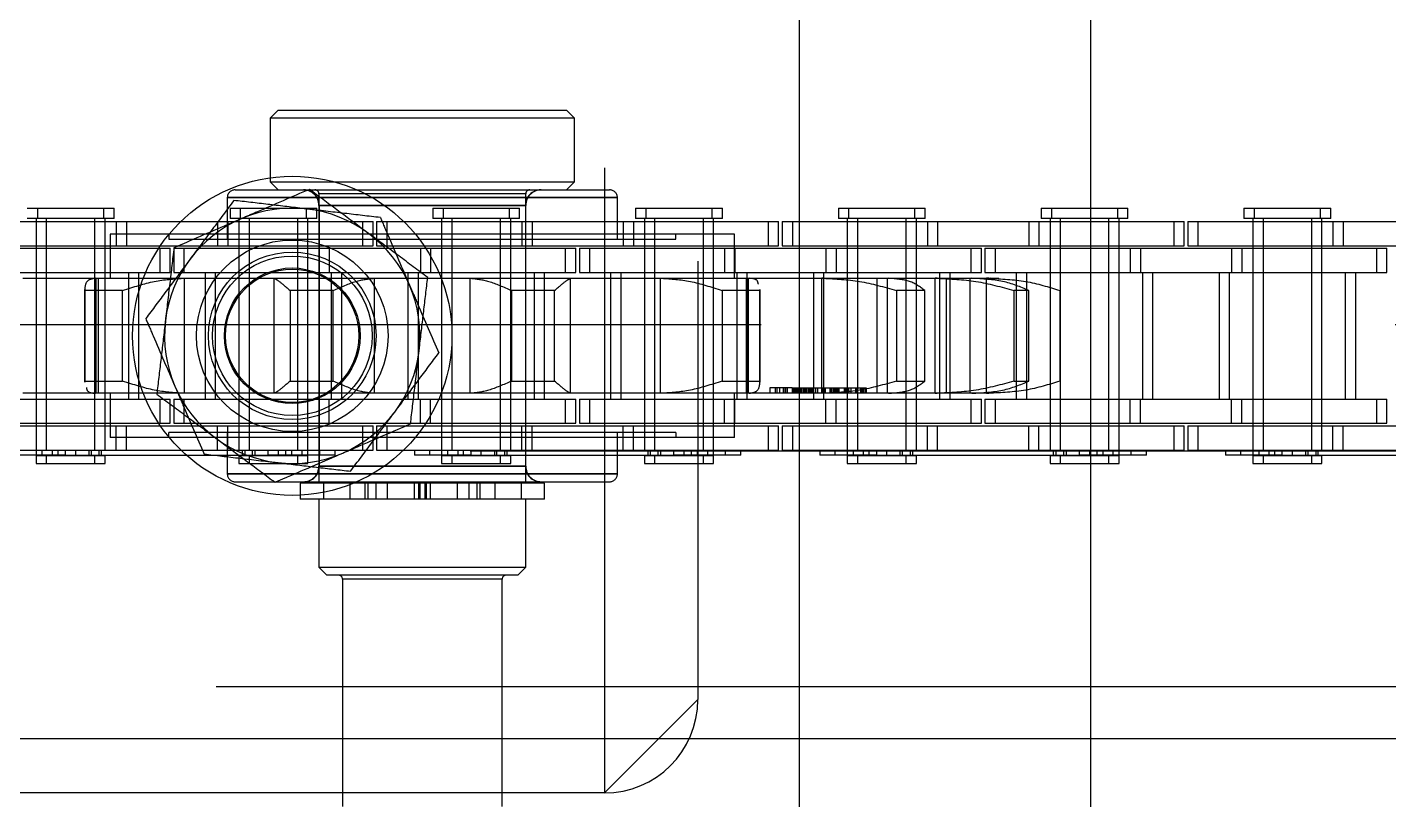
# Model space of a CAD drawing. Header units: metres. Extents: x 0 to 21025, y 0 to 14850.
# Drawn here: x 5734.9 to 5820.2, y 9052.3 to 9100.7 of the extents above; entities that cross this region are included whole.
import ezdxf

# ---------------------------------------------------------------- set-up
doc = ezdxf.new("R2010")
doc.units = ezdxf.units.M
doc.header["$LTSCALE"] = 25
doc.linetypes.add('HIDDEN2', pattern=[4.7625, 3.175, -1.5875])
doc.layers.add('SL4', color=4, linetype='Continuous')
doc.layers.add('ST1', color=7, linetype='HIDDEN2')

msp = doc.modelspace()

# ---------------------------------------------------------------- linework, layer by layer
at = {"layer": 'SL4'}
msp.add_line((5540.514, 9056.144), (6330.277, 9056.144), dxfattribs=at)
at = {"layer": 'ST1'}
for p, q in [((5771.077, 9330.034), (5771.077, 9052.734)), ((5776.927, 9324.184), (5776.927, 9058.584)), ((5783.277, 9121.619), (5783.277, 9046.619)), ((5801.527, 9121.619), (5801.527, 9046.619)), ((5750.649, 9095.529), (5750.149, 9095.029)), ((5769.199, 9095.029), (5750.149, 9095.029)), ((5750.149, 9095.029), (5750.149, 9091.029)), ((5750.649, 9095.529), (5768.699, 9095.529)), ((5769.199, 9095.029), (5768.699, 9095.529)), ((5769.199, 9091.029), (5769.199, 9095.029)), ((5747.948, 9090.529), (5771.401, 9090.529)), ((5750.149, 9091.029), (5769.199, 9091.029)), ((5750.149, 9091.029), (5750.649, 9090.529)), ((5768.699, 9090.529), (5769.199, 9091.029)), ((5747.459, 9090.04), (5771.889, 9090.04)), ((5747.459, 9090.04), (5747.459, 9087.44)), ((5771.889, 9090.04), (5747.459, 9090.04)), ((5766.149, 9090.279), (5753.199, 9090.279)), ((5753.199, 9090.279), (5753.199, 9072.239)), ((5766.149, 9072.239), (5766.149, 9090.279)), ((5771.889, 9087.44), (5771.889, 9090.04)), ((5734.93, 9089.384), (5739.727, 9089.384)), ((5739.727, 9088.725), (5734.93, 9088.725)), ((5735.483, 9088.725), (5735.483, 9074.227)), ((5735.569, 9089.384), (5735.569, 9088.725)), ((5736.122, 9088.725), (5736.122, 9074.227)), ((5739.173, 9074.227), (5739.173, 9088.725)), ((5739.727, 9089.384), (5740.366, 9089.384)), ((5739.727, 9088.725), (5739.727, 9089.384)), ((5740.366, 9088.725), (5739.727, 9088.725)), ((5739.812, 9074.227), (5739.812, 9088.725)), ((5740.366, 9088.725), (5740.366, 9089.384)), ((5747.63, 9089.384), (5752.427, 9089.384)), ((5747.63, 9089.384), (5747.63, 9088.725)), ((5752.427, 9088.725), (5747.63, 9088.725)), ((5748.183, 9088.725), (5748.183, 9074.227)), ((5748.269, 9089.384), (5748.269, 9088.725)), ((5748.822, 9088.725), (5748.822, 9074.227)), ((5751.873, 9074.227), (5751.873, 9088.725)), ((5752.427, 9089.384), (5753.066, 9089.384)), ((5752.427, 9088.725), (5752.427, 9089.384)), ((5753.066, 9088.725), (5752.427, 9088.725)), ((5752.512, 9074.227), (5752.512, 9088.725)), ((5753.066, 9088.725), (5753.066, 9089.384)), ((5753.199, 9089.551), (5753.199, 9073.216)), ((5766.125, 9089.551), (5753.224, 9089.551)), ((5753.224, 9073.216), (5753.224, 9089.551)), ((5753.224, 9089.551), (5766.125, 9089.551)), ((5760.33, 9089.384), (5765.127, 9089.384)), ((5760.33, 9089.384), (5760.33, 9088.725)), ((5765.127, 9088.725), (5760.33, 9088.725)), ((5760.883, 9088.725), (5760.883, 9074.227)), ((5760.969, 9089.384), (5760.969, 9088.725)), ((5761.522, 9088.725), (5761.522, 9074.227)), ((5764.573, 9074.227), (5764.573, 9088.725)), ((5765.127, 9089.384), (5765.766, 9089.384)), ((5765.127, 9088.725), (5765.127, 9089.384)), ((5765.766, 9088.725), (5765.127, 9088.725)), ((5765.212, 9074.227), (5765.212, 9088.725)), ((5765.766, 9088.725), (5765.766, 9089.384)), ((5766.125, 9089.551), (5766.125, 9073.216)), ((5766.149, 9073.216), (5766.149, 9089.551)), ((5773.03, 9089.384), (5777.827, 9089.384)), ((5773.03, 9089.384), (5773.03, 9088.725)), ((5777.827, 9088.725), (5773.03, 9088.725)), ((5773.583, 9088.725), (5773.583, 9074.227)), ((5773.669, 9089.384), (5773.669, 9088.725)), ((5774.222, 9088.725), (5774.222, 9074.227)), ((5777.273, 9074.227), (5777.273, 9088.725)), ((5777.827, 9089.384), (5778.466, 9089.384)), ((5777.827, 9088.725), (5777.827, 9089.384)), ((5778.466, 9088.725), (5777.827, 9088.725)), ((5777.912, 9074.227), (5777.912, 9088.725)), ((5778.466, 9088.725), (5778.466, 9089.384)), ((5785.73, 9089.384), (5790.527, 9089.384)), ((5785.73, 9089.384), (5785.73, 9088.725)), ((5790.527, 9088.725), (5785.73, 9088.725)), ((5786.283, 9088.725), (5786.283, 9074.227)), ((5786.369, 9089.384), (5786.369, 9088.725)), ((5786.922, 9088.725), (5786.922, 9074.227)), ((5789.973, 9074.227), (5789.973, 9088.725)), ((5790.527, 9089.384), (5791.166, 9089.384)), ((5790.527, 9088.725), (5790.527, 9089.384)), ((5791.166, 9088.725), (5790.527, 9088.725)), ((5790.612, 9074.227), (5790.612, 9088.725)), ((5791.166, 9088.725), (5791.166, 9089.384)), ((5798.43, 9089.384), (5803.227, 9089.384)), ((5798.43, 9089.384), (5798.43, 9088.725)), ((5803.227, 9088.725), (5798.43, 9088.725)), ((5798.983, 9088.725), (5798.983, 9074.227)), ((5799.069, 9089.384), (5799.069, 9088.725)), ((5799.622, 9088.725), (5799.622, 9074.227)), ((5802.673, 9074.227), (5802.673, 9088.725)), ((5803.227, 9089.384), (5803.866, 9089.384)), ((5803.227, 9088.725), (5803.227, 9089.384)), ((5803.866, 9088.725), (5803.227, 9088.725)), ((5803.312, 9074.227), (5803.312, 9088.725)), ((5803.866, 9088.725), (5803.866, 9089.384)), ((5811.13, 9089.384), (5815.927, 9089.384)), ((5811.13, 9089.384), (5811.13, 9088.725)), ((5815.927, 9088.725), (5811.13, 9088.725)), ((5811.683, 9088.725), (5811.683, 9074.227)), ((5811.769, 9089.384), (5811.769, 9088.725)), ((5812.322, 9088.725), (5812.322, 9074.227)), ((5815.373, 9074.227), (5815.373, 9088.725)), ((5815.927, 9089.384), (5816.566, 9089.384)), ((5815.927, 9088.725), (5815.927, 9089.384)), ((5816.566, 9088.725), (5815.927, 9088.725)), ((5816.012, 9074.227), (5816.012, 9088.725)), ((5816.566, 9088.725), (5816.566, 9089.384)), ((5731.408, 9088.541), (5740.503, 9088.541)), ((5735.483, 9088.541), (5735.483, 9087.021)), ((5736.122, 9088.541), (5736.122, 9087.021)), ((5739.173, 9087.021), (5739.173, 9088.541)), ((5739.812, 9087.021), (5739.812, 9088.541)), ((5740.503, 9088.541), (5740.503, 9087.021)), ((5740.503, 9088.541), (5746.853, 9088.541)), ((5741.142, 9088.541), (5741.142, 9087.021)), ((5746.853, 9088.541), (5746.853, 9087.021)), ((5746.853, 9088.541), (5755.948, 9088.541)), ((5747.492, 9088.541), (5747.492, 9087.021)), ((5748.183, 9088.541), (5748.183, 9087.021)), ((5748.822, 9088.541), (5748.822, 9087.021)), ((5751.873, 9087.021), (5751.873, 9088.541)), ((5752.512, 9087.021), (5752.512, 9088.541)), ((5755.948, 9088.541), (5756.587, 9088.541)), ((5755.948, 9087.021), (5755.948, 9088.541)), ((5756.587, 9087.021), (5756.587, 9088.541)), ((5756.808, 9088.541), (5765.903, 9088.541)), ((5756.808, 9088.541), (5756.808, 9087.021)), ((5757.447, 9088.541), (5757.447, 9087.021)), ((5760.883, 9088.541), (5760.883, 9087.021)), ((5761.522, 9088.541), (5761.522, 9087.021)), ((5764.573, 9087.021), (5764.573, 9088.541)), ((5765.212, 9087.021), (5765.212, 9088.541)), ((5765.903, 9088.541), (5765.903, 9087.021)), ((5765.903, 9088.541), (5772.253, 9088.541)), ((5766.542, 9088.541), (5766.542, 9087.021)), ((5772.253, 9088.541), (5772.253, 9087.021)), ((5772.253, 9088.541), (5781.348, 9088.541)), ((5772.892, 9088.541), (5772.892, 9087.021)), ((5773.583, 9088.541), (5773.583, 9087.021)), ((5774.222, 9088.541), (5774.222, 9087.021)), ((5777.273, 9087.021), (5777.273, 9088.541)), ((5777.912, 9087.021), (5777.912, 9088.541)), ((5781.348, 9088.541), (5781.987, 9088.541)), ((5781.348, 9087.021), (5781.348, 9088.541)), ((5781.987, 9087.021), (5781.987, 9088.541)), ((5782.208, 9088.541), (5791.303, 9088.541)), ((5782.208, 9088.541), (5782.208, 9087.021)), ((5782.847, 9088.541), (5782.847, 9087.021)), ((5786.283, 9088.541), (5786.283, 9087.021)), ((5786.922, 9088.541), (5786.922, 9087.021)), ((5789.973, 9087.021), (5789.973, 9088.541)), ((5790.612, 9087.021), (5790.612, 9088.541)), ((5791.303, 9088.541), (5791.303, 9087.021)), ((5791.303, 9088.541), (5797.653, 9088.541)), ((5791.942, 9088.541), (5791.942, 9087.021)), ((5797.653, 9088.541), (5797.653, 9087.021)), ((5797.653, 9088.541), (5806.748, 9088.541)), ((5798.292, 9088.541), (5798.292, 9087.021)), ((5798.983, 9088.541), (5798.983, 9087.021)), ((5799.622, 9088.541), (5799.622, 9087.021)), ((5802.673, 9087.021), (5802.673, 9088.541)), ((5803.312, 9087.021), (5803.312, 9088.541)), ((5806.748, 9088.541), (5807.387, 9088.541)), ((5806.748, 9087.021), (5806.748, 9088.541)), ((5807.387, 9087.021), (5807.387, 9088.541)), ((5807.608, 9088.541), (5816.703, 9088.541)), ((5807.608, 9088.541), (5807.608, 9087.021)), ((5808.247, 9088.541), (5808.247, 9087.021)), ((5811.683, 9088.541), (5811.683, 9087.021)), ((5812.322, 9088.541), (5812.322, 9087.021)), ((5815.373, 9087.021), (5815.373, 9088.541)), ((5816.012, 9087.021), (5816.012, 9088.541)), ((5816.703, 9088.541), (5816.703, 9087.021)), ((5816.703, 9088.541), (5823.053, 9088.541)), ((5817.342, 9088.541), (5817.342, 9087.021)), ((5731.408, 9087.021), (5740.503, 9087.021)), ((5779.218, 9087.759), (5740.13, 9087.759)), ((5740.13, 9087.759), (5740.13, 9084.989)), ((5740.503, 9087.021), (5746.853, 9087.021)), ((5743.795, 9087.759), (5743.795, 9087.44)), ((5743.795, 9087.44), (5775.554, 9087.44)), ((5746.853, 9087.021), (5755.948, 9087.021)), ((5755.948, 9087.021), (5756.587, 9087.021)), ((5756.808, 9087.021), (5765.903, 9087.021)), ((5765.903, 9087.021), (5772.253, 9087.021)), ((5772.253, 9087.021), (5781.348, 9087.021)), ((5775.554, 9087.44), (5775.554, 9087.759)), ((5779.218, 9084.989), (5779.218, 9087.759)), ((5781.348, 9087.021), (5781.987, 9087.021)), ((5782.208, 9087.021), (5791.303, 9087.021)), ((5791.303, 9087.021), (5797.653, 9087.021)), ((5797.653, 9087.021), (5806.748, 9087.021)), ((5806.748, 9087.021), (5807.387, 9087.021)), ((5807.608, 9087.021), (5816.703, 9087.021)), ((5816.703, 9087.021), (5823.053, 9087.021)), ((5734.153, 9086.869), (5743.248, 9086.869)), ((5735.483, 9086.869), (5735.483, 9085.349)), ((5736.122, 9086.869), (5736.122, 9085.349)), ((5739.173, 9085.349), (5739.173, 9086.869)), ((5739.812, 9085.349), (5739.812, 9086.869)), ((5743.248, 9086.869), (5743.887, 9086.869)), ((5743.248, 9085.349), (5743.248, 9086.869)), ((5743.887, 9085.349), (5743.887, 9086.869)), ((5744.108, 9086.869), (5753.203, 9086.869)), ((5744.108, 9086.869), (5744.108, 9085.349)), ((5744.747, 9086.869), (5744.747, 9085.349)), ((5748.183, 9086.869), (5748.183, 9085.349)), ((5748.822, 9086.869), (5748.822, 9085.349)), ((5751.873, 9085.349), (5751.873, 9086.869)), ((5752.512, 9085.349), (5752.512, 9086.869)), ((5753.203, 9086.869), (5753.203, 9085.349)), ((5753.203, 9086.869), (5759.553, 9086.869)), ((5753.842, 9086.869), (5753.842, 9085.349)), ((5759.553, 9086.869), (5759.553, 9085.349)), ((5759.553, 9086.869), (5768.648, 9086.869)), ((5760.192, 9086.869), (5760.192, 9085.349)), ((5760.883, 9086.869), (5760.883, 9085.349)), ((5761.522, 9086.869), (5761.522, 9085.349)), ((5764.573, 9085.349), (5764.573, 9086.869)), ((5765.212, 9085.349), (5765.212, 9086.869)), ((5768.648, 9086.869), (5769.287, 9086.869)), ((5768.648, 9085.349), (5768.648, 9086.869)), ((5769.287, 9085.349), (5769.287, 9086.869)), ((5769.508, 9086.869), (5778.603, 9086.869)), ((5769.508, 9086.869), (5769.508, 9085.349)), ((5770.147, 9086.869), (5770.147, 9085.349)), ((5773.583, 9086.869), (5773.583, 9085.349)), ((5774.222, 9086.869), (5774.222, 9085.349)), ((5777.273, 9085.349), (5777.273, 9086.869)), ((5777.912, 9085.349), (5777.912, 9086.869)), ((5778.603, 9086.869), (5778.603, 9085.349)), ((5778.603, 9086.869), (5784.953, 9086.869)), ((5779.242, 9086.869), (5779.242, 9085.349)), ((5784.953, 9086.869), (5784.953, 9085.349)), ((5784.953, 9086.869), (5794.048, 9086.869)), ((5785.592, 9086.869), (5785.592, 9085.349)), ((5786.283, 9086.869), (5786.283, 9085.349)), ((5786.922, 9086.869), (5786.922, 9085.349)), ((5789.973, 9085.349), (5789.973, 9086.869)), ((5790.612, 9085.349), (5790.612, 9086.869)), ((5794.048, 9086.869), (5794.687, 9086.869)), ((5794.048, 9085.349), (5794.048, 9086.869)), ((5794.687, 9085.349), (5794.687, 9086.869)), ((5794.908, 9086.869), (5804.003, 9086.869)), ((5794.908, 9086.869), (5794.908, 9085.349)), ((5795.547, 9086.869), (5795.547, 9085.349)), ((5798.983, 9086.869), (5798.983, 9085.349)), ((5799.622, 9086.869), (5799.622, 9085.349)), ((5802.673, 9085.349), (5802.673, 9086.869)), ((5803.312, 9085.349), (5803.312, 9086.869)), ((5804.003, 9086.869), (5804.003, 9085.349)), ((5804.003, 9086.869), (5810.353, 9086.869)), ((5804.642, 9086.869), (5804.642, 9085.349)), ((5810.353, 9086.869), (5810.353, 9085.349)), ((5810.353, 9086.869), (5819.448, 9086.869)), ((5810.992, 9086.869), (5810.992, 9085.349)), ((5811.683, 9086.869), (5811.683, 9085.349)), ((5812.322, 9086.869), (5812.322, 9085.349)), ((5815.373, 9085.349), (5815.373, 9086.869)), ((5816.012, 9085.349), (5816.012, 9086.869)), ((5819.448, 9086.869), (5820.087, 9086.869)), ((5819.448, 9085.349), (5819.448, 9086.869)), ((5820.087, 9085.349), (5820.087, 9086.869)), ((5734.153, 9085.349), (5743.248, 9085.349)), ((5735.483, 9085.349), (5735.483, 9077.419)), ((5736.122, 9085.349), (5736.122, 9077.419)), ((5739.173, 9077.419), (5739.173, 9085.349)), ((5739.812, 9077.419), (5739.812, 9085.349)), ((5741.288, 9077.419), (5741.288, 9085.349)), ((5741.927, 9077.419), (5741.927, 9085.349)), ((5743.248, 9085.349), (5743.887, 9085.349)), ((5744.108, 9085.349), (5753.203, 9085.349)), ((5746.068, 9085.349), (5746.068, 9077.419)), ((5746.707, 9085.349), (5746.707, 9077.419)), ((5748.183, 9085.349), (5748.183, 9077.419)), ((5748.822, 9085.349), (5748.822, 9077.419)), ((5751.873, 9077.419), (5751.873, 9085.349)), ((5752.512, 9077.419), (5752.512, 9085.349)), ((5753.203, 9085.349), (5759.553, 9085.349)), ((5753.988, 9077.419), (5753.988, 9085.349)), ((5754.627, 9077.419), (5754.627, 9085.349)), ((5758.768, 9085.349), (5758.768, 9077.419)), ((5759.407, 9085.349), (5759.407, 9077.419)), ((5759.553, 9085.349), (5768.648, 9085.349)), ((5760.883, 9085.349), (5760.883, 9077.419)), ((5761.522, 9085.349), (5761.522, 9077.419)), ((5764.573, 9077.419), (5764.573, 9085.349)), ((5765.212, 9077.419), (5765.212, 9085.349)), ((5766.688, 9077.419), (5766.688, 9085.349)), ((5767.327, 9077.419), (5767.327, 9085.349)), ((5768.648, 9085.349), (5769.287, 9085.349)), ((5769.508, 9085.349), (5778.603, 9085.349)), ((5771.468, 9085.349), (5771.468, 9077.419)), ((5772.107, 9085.349), (5772.107, 9077.419)), ((5773.583, 9085.349), (5773.583, 9077.419)), ((5774.222, 9085.349), (5774.222, 9077.419)), ((5777.273, 9077.419), (5777.273, 9085.349)), ((5777.912, 9077.419), (5777.912, 9085.349)), ((5778.603, 9085.349), (5784.953, 9085.349)), ((5779.388, 9077.419), (5779.388, 9085.349)), ((5780.027, 9077.419), (5780.027, 9085.349)), ((5784.168, 9085.349), (5784.168, 9077.419)), ((5784.807, 9085.349), (5784.807, 9077.419)), ((5784.953, 9085.349), (5794.048, 9085.349)), ((5786.283, 9085.349), (5786.283, 9077.419)), ((5786.922, 9085.349), (5786.922, 9077.419)), ((5789.973, 9077.419), (5789.973, 9085.349)), ((5790.612, 9077.419), (5790.612, 9085.349)), ((5792.088, 9077.419), (5792.088, 9085.349)), ((5792.727, 9077.419), (5792.727, 9085.349)), ((5794.048, 9085.349), (5794.687, 9085.349)), ((5794.908, 9085.349), (5804.003, 9085.349)), ((5796.868, 9085.349), (5796.868, 9077.419)), ((5797.507, 9085.349), (5797.507, 9077.419)), ((5798.983, 9085.349), (5798.983, 9077.419)), ((5799.622, 9085.349), (5799.622, 9077.419)), ((5802.673, 9077.419), (5802.673, 9085.349)), ((5803.312, 9077.419), (5803.312, 9085.349)), ((5804.003, 9085.349), (5810.353, 9085.349)), ((5804.788, 9077.419), (5804.788, 9085.349)), ((5805.427, 9077.419), (5805.427, 9085.349)), ((5809.568, 9085.349), (5809.568, 9077.419)), ((5810.207, 9085.349), (5810.207, 9077.419)), ((5810.353, 9085.349), (5819.448, 9085.349)), ((5811.683, 9085.349), (5811.683, 9077.419)), ((5812.322, 9085.349), (5812.322, 9077.419)), ((5815.373, 9077.419), (5815.373, 9085.349)), ((5816.012, 9077.419), (5816.012, 9085.349)), ((5817.488, 9077.419), (5817.488, 9085.349)), ((5818.127, 9077.419), (5818.127, 9085.349)), ((5819.448, 9085.349), (5820.087, 9085.349)), ((5734.655, 9084.989), (5739.2, 9084.989)), ((5739.2, 9084.989), (5744.682, 9084.989)), ((5739.238, 9077.779), (5739.238, 9084.989)), ((5739.388, 9077.779), (5739.388, 9084.989)), ((5744.682, 9084.989), (5744.77, 9084.989)), ((5744.77, 9077.779), (5744.77, 9084.989)), ((5744.77, 9084.989), (5750.392, 9084.989)), ((5750.392, 9077.779), (5750.392, 9084.989)), ((5750.392, 9084.989), (5750.399, 9084.989)), ((5750.399, 9084.989), (5756.632, 9084.989)), ((5756.632, 9084.989), (5756.682, 9084.989)), ((5756.682, 9077.779), (5756.682, 9084.989)), ((5756.682, 9084.989), (5762.666, 9084.989)), ((5762.666, 9077.779), (5762.666, 9084.989)), ((5762.666, 9084.989), (5762.716, 9084.989)), ((5762.716, 9084.989), (5768.95, 9084.989)), ((5768.95, 9084.989), (5768.956, 9084.989)), ((5768.956, 9077.779), (5768.956, 9084.989)), ((5768.956, 9084.989), (5774.579, 9084.989)), ((5774.579, 9077.779), (5774.579, 9084.989)), ((5774.579, 9084.989), (5774.667, 9084.989)), ((5774.667, 9084.989), (5780.148, 9084.989)), ((5779.96, 9084.989), (5779.96, 9077.779)), ((5780.11, 9077.779), (5780.11, 9084.989)), ((5780.148, 9084.989), (5784.694, 9084.989)), ((5784.694, 9077.779), (5784.694, 9084.989)), ((5784.694, 9084.989), (5784.809, 9084.989)), ((5784.809, 9084.989), (5784.694, 9084.989)), ((5784.809, 9084.989), (5788.877, 9084.989)), ((5788.13, 9084.989), (5788.13, 9077.779)), ((5788.799, 9077.779), (5788.799, 9084.989)), ((5788.877, 9084.989), (5791.791, 9084.989)), ((5791.791, 9077.779), (5791.791, 9084.989)), ((5791.791, 9084.989), (5791.919, 9084.989)), ((5791.919, 9084.989), (5791.791, 9084.989)), ((5791.919, 9084.989), (5794.084, 9084.989)), ((5792.477, 9084.989), (5792.477, 9077.779)), ((5793.975, 9077.779), (5793.975, 9084.989)), ((5794.084, 9084.989), (5795.014, 9084.989)), ((5795.014, 9077.779), (5795.014, 9084.989)), ((5795.014, 9084.989), (5795.141, 9084.989)), ((5795.141, 9084.989), (5795.014, 9084.989)), ((5795.141, 9084.989), (5795.282, 9084.989)), ((5795.778, 9084.979), (5795.282, 9084.989)), ((5738.526, 9084.284), (5738.526, 9078.483)), ((5740.904, 9084.227), (5738.528, 9084.227)), ((5738.528, 9084.227), (5738.528, 9078.541)), ((5740.904, 9078.541), (5740.904, 9084.227)), ((5754.093, 9084.227), (5751.392, 9084.227)), ((5751.392, 9084.227), (5751.392, 9078.541)), ((5754.093, 9078.541), (5754.093, 9084.227)), ((5765.255, 9084.227), (5765.255, 9078.541)), ((5767.956, 9084.227), (5765.255, 9084.227)), ((5767.956, 9078.541), (5767.956, 9084.227)), ((5778.445, 9084.227), (5778.445, 9078.541)), ((5780.82, 9084.227), (5778.445, 9084.227)), ((5780.82, 9084.227), (5780.805, 9084.284)), ((5780.82, 9078.541), (5780.82, 9084.227)), ((5780.822, 9078.483), (5780.822, 9084.284)), ((5789.37, 9084.227), (5789.37, 9078.541)), ((5791.134, 9084.227), (5789.37, 9084.227)), ((5791.134, 9078.541), (5791.134, 9084.227)), ((5796.714, 9084.227), (5796.714, 9078.541)), ((5797.652, 9084.227), (5796.714, 9084.227)), ((5797.652, 9078.541), (5797.652, 9084.227)), ((5799.591, 9084.227), (5799.591, 9078.541)), ((5799.614, 9084.227), (5799.591, 9084.227)), ((5799.614, 9078.541), (5799.614, 9084.227)), ((5701.527, 9082.101), (5961.718, 9082.101)), ((5738.528, 9078.541), (5740.904, 9078.541)), ((5738.528, 9078.541), (5738.543, 9078.483)), ((5751.392, 9078.541), (5754.093, 9078.541)), ((5765.255, 9078.541), (5767.956, 9078.541)), ((5778.445, 9078.541), (5780.82, 9078.541)), ((5789.37, 9078.541), (5791.134, 9078.541)), ((5796.714, 9078.541), (5797.652, 9078.541)), ((5799.591, 9078.541), (5799.614, 9078.541)), ((5739.2, 9077.779), (5734.655, 9077.779)), ((5744.682, 9077.779), (5739.2, 9077.779)), ((5740.13, 9077.779), (5740.13, 9075.009)), ((5744.77, 9077.779), (5744.682, 9077.779)), ((5750.392, 9077.779), (5744.77, 9077.779)), ((5750.399, 9077.779), (5750.392, 9077.779)), ((5756.632, 9077.779), (5750.399, 9077.779)), ((5756.682, 9077.779), (5756.632, 9077.779)), ((5762.666, 9077.779), (5756.682, 9077.779)), ((5762.716, 9077.779), (5762.666, 9077.779)), ((5768.95, 9077.779), (5762.716, 9077.779)), ((5768.956, 9077.779), (5768.95, 9077.779)), ((5774.579, 9077.779), (5768.956, 9077.779)), ((5774.667, 9077.779), (5774.579, 9077.779)), ((5780.148, 9077.779), (5774.667, 9077.779)), ((5779.218, 9075.009), (5779.218, 9077.779)), ((5784.694, 9077.779), (5780.148, 9077.779)), ((5782.275, 9078.113), (5781.435, 9078.113)), ((5781.435, 9078.113), (5781.435, 9077.779)), ((5781.77, 9078.113), (5781.77, 9077.779)), ((5781.873, 9078.113), (5781.873, 9077.779)), ((5782.043, 9078.113), (5782.043, 9077.779)), ((5782.427, 9078.113), (5782.275, 9078.113)), ((5782.275, 9078.113), (5782.275, 9077.779)), ((5782.378, 9078.113), (5782.378, 9077.779)), ((5782.842, 9078.113), (5782.427, 9078.113)), ((5782.427, 9078.113), (5782.427, 9077.779)), ((5782.519, 9078.113), (5782.519, 9077.779)), ((5782.842, 9078.113), (5785.271, 9078.113)), ((5782.842, 9078.113), (5782.842, 9077.779)), ((5782.901, 9078.113), (5782.901, 9077.779)), ((5782.902, 9078.113), (5782.902, 9077.779)), ((5782.952, 9078.113), (5782.952, 9077.779)), ((5782.965, 9078.113), (5782.965, 9077.779)), ((5782.966, 9078.113), (5782.966, 9077.779)), ((5783.024, 9078.113), (5783.024, 9077.779)), ((5783.1, 9078.113), (5783.1, 9077.779)), ((5783.109, 9078.113), (5783.109, 9077.779)), ((5783.139, 9078.113), (5783.139, 9077.779)), ((5783.214, 9078.113), (5783.214, 9077.779)), ((5783.216, 9078.113), (5783.216, 9077.779)), ((5783.224, 9078.113), (5783.224, 9077.779)), ((5783.237, 9078.113), (5783.237, 9077.779)), ((5783.33, 9078.113), (5783.33, 9077.779)), ((5783.35, 9078.113), (5783.35, 9077.779)), ((5783.358, 9078.113), (5783.358, 9077.779)), ((5783.427, 9078.113), (5783.427, 9077.779)), ((5783.52, 9078.113), (5783.52, 9077.779)), ((5783.604, 9078.113), (5783.604, 9077.779)), ((5783.683, 9078.113), (5783.683, 9077.779)), ((5783.732, 9078.113), (5783.732, 9077.779)), ((5783.835, 9078.113), (5783.835, 9077.779)), ((5783.868, 9078.113), (5783.868, 9077.779)), ((5783.87, 9078.113), (5783.87, 9077.779)), ((5783.903, 9078.113), (5783.903, 9077.779)), ((5783.942, 9078.113), (5783.942, 9077.779)), ((5783.977, 9078.113), (5783.977, 9077.779)), ((5783.98, 9078.113), (5783.98, 9077.779)), ((5784.005, 9078.113), (5784.005, 9077.779)), ((5784.009, 9078.113), (5784.009, 9077.779)), ((5784.097, 9078.113), (5784.097, 9077.779)), ((5784.111, 9078.113), (5784.111, 9077.779)), ((5784.127, 9078.113), (5784.127, 9077.779)), ((5784.146, 9078.113), (5784.146, 9077.779)), ((5784.154, 9078.113), (5784.154, 9077.779)), ((5784.288, 9078.113), (5784.288, 9077.779)), ((5784.447, 9077.779), (5784.447, 9078.113)), ((5784.809, 9077.779), (5784.694, 9077.779)), ((5784.782, 9077.779), (5784.782, 9078.113)), ((5788.877, 9077.779), (5784.809, 9077.779)), ((5784.83, 9078.113), (5784.83, 9077.779)), ((5784.892, 9078.113), (5784.892, 9077.779)), ((5785.191, 9078.113), (5785.191, 9077.779)), ((5785.232, 9078.113), (5785.232, 9077.779)), ((5785.253, 9078.113), (5785.253, 9077.779)), ((5785.271, 9078.113), (5785.662, 9078.113)), ((5785.271, 9078.113), (5785.271, 9077.779)), ((5785.381, 9078.113), (5785.381, 9077.779)), ((5785.427, 9078.113), (5785.427, 9077.779)), ((5785.507, 9078.113), (5785.507, 9077.779)), ((5785.561, 9078.113), (5785.561, 9077.779)), ((5785.616, 9078.113), (5785.616, 9077.779)), ((5785.633, 9078.113), (5785.633, 9077.779)), ((5785.654, 9078.113), (5785.654, 9077.779)), ((5785.662, 9078.113), (5786.509, 9078.113)), ((5785.662, 9078.113), (5785.662, 9077.779)), ((5785.734, 9078.113), (5785.734, 9077.779)), ((5785.757, 9078.113), (5785.757, 9077.779)), ((5786.092, 9078.113), (5786.092, 9077.779)), ((5786.119, 9078.113), (5786.119, 9077.779)), ((5786.165, 9078.113), (5786.165, 9077.779)), ((5786.203, 9078.113), (5786.203, 9077.779)), ((5786.251, 9078.113), (5786.251, 9077.779)), ((5786.372, 9078.113), (5786.372, 9077.779)), ((5786.509, 9078.113), (5786.509, 9077.779)), ((5786.509, 9078.113), (5786.791, 9078.113)), ((5786.791, 9078.113), (5786.875, 9078.113)), ((5786.791, 9078.113), (5786.791, 9077.779)), ((5786.875, 9078.113), (5786.875, 9077.779)), ((5786.875, 9078.113), (5787.2, 9078.113)), ((5787.11, 9078.113), (5787.11, 9077.779)), ((5787.2, 9078.113), (5787.236, 9078.113)), ((5787.2, 9078.113), (5787.2, 9077.779)), ((5787.236, 9078.113), (5787.236, 9077.779)), ((5787.236, 9078.113), (5787.443, 9078.113)), ((5787.278, 9078.113), (5787.278, 9077.779)), ((5787.316, 9078.113), (5787.316, 9077.779)), ((5787.433, 9078.113), (5787.433, 9077.779)), ((5787.443, 9078.113), (5787.443, 9077.779)), ((5787.443, 9078.113), (5787.478, 9078.113)), ((5787.464, 9078.113), (5787.464, 9077.779)), ((5787.478, 9078.113), (5787.478, 9077.779)), ((5791.791, 9077.779), (5788.877, 9077.779)), ((5791.919, 9077.779), (5791.791, 9077.779)), ((5791.791, 9077.779), (5791.919, 9077.779)), ((5794.084, 9077.779), (5791.919, 9077.779)), ((5795.014, 9077.779), (5794.084, 9077.779)), ((5795.141, 9077.779), (5795.014, 9077.779)), ((5795.014, 9077.779), (5795.141, 9077.779)), ((5795.282, 9077.779), (5795.141, 9077.779)), ((5734.153, 9077.419), (5743.248, 9077.419)), ((5735.483, 9077.419), (5735.483, 9075.899)), ((5736.122, 9077.419), (5736.122, 9075.899)), ((5739.173, 9075.899), (5739.173, 9077.419)), ((5739.812, 9075.899), (5739.812, 9077.419)), ((5743.248, 9077.419), (5743.887, 9077.419)), ((5743.248, 9075.899), (5743.248, 9077.419)), ((5743.887, 9075.899), (5743.887, 9077.419)), ((5744.108, 9077.419), (5753.203, 9077.419)), ((5744.108, 9077.419), (5744.108, 9075.899)), ((5744.747, 9077.419), (5744.747, 9075.899)), ((5748.183, 9077.419), (5748.183, 9075.899)), ((5748.822, 9077.419), (5748.822, 9075.899)), ((5751.873, 9075.899), (5751.873, 9077.419)), ((5752.512, 9075.899), (5752.512, 9077.419)), ((5753.203, 9075.899), (5753.203, 9077.419)), ((5753.203, 9077.419), (5759.553, 9077.419)), ((5753.842, 9075.899), (5753.842, 9077.419)), ((5759.553, 9075.899), (5759.553, 9077.419)), ((5759.553, 9077.419), (5768.648, 9077.419)), ((5760.192, 9075.899), (5760.192, 9077.419)), ((5760.883, 9077.419), (5760.883, 9075.899)), ((5761.522, 9077.419), (5761.522, 9075.899)), ((5764.573, 9075.899), (5764.573, 9077.419)), ((5765.212, 9075.899), (5765.212, 9077.419)), ((5768.648, 9077.419), (5769.287, 9077.419)), ((5768.648, 9075.899), (5768.648, 9077.419)), ((5769.287, 9075.899), (5769.287, 9077.419)), ((5769.508, 9077.419), (5778.603, 9077.419)), ((5769.508, 9077.419), (5769.508, 9075.899)), ((5770.147, 9077.419), (5770.147, 9075.899)), ((5773.583, 9077.419), (5773.583, 9075.899)), ((5774.222, 9077.419), (5774.222, 9075.899)), ((5777.273, 9075.899), (5777.273, 9077.419)), ((5777.912, 9075.899), (5777.912, 9077.419)), ((5778.603, 9075.899), (5778.603, 9077.419)), ((5778.603, 9077.419), (5784.953, 9077.419)), ((5779.242, 9075.899), (5779.242, 9077.419)), ((5784.953, 9075.899), (5784.953, 9077.419)), ((5784.953, 9077.419), (5794.048, 9077.419)), ((5785.592, 9075.899), (5785.592, 9077.419)), ((5786.283, 9077.419), (5786.283, 9075.899)), ((5786.922, 9077.419), (5786.922, 9075.899)), ((5789.973, 9075.899), (5789.973, 9077.419)), ((5790.612, 9075.899), (5790.612, 9077.419)), ((5794.048, 9077.419), (5794.687, 9077.419)), ((5794.048, 9075.899), (5794.048, 9077.419)), ((5794.687, 9075.899), (5794.687, 9077.419)), ((5794.908, 9077.419), (5804.003, 9077.419)), ((5794.908, 9077.419), (5794.908, 9075.899)), ((5795.547, 9077.419), (5795.547, 9075.899)), ((5798.983, 9077.419), (5798.983, 9075.899)), ((5799.622, 9077.419), (5799.622, 9075.899)), ((5802.673, 9075.899), (5802.673, 9077.419)), ((5803.312, 9075.899), (5803.312, 9077.419)), ((5804.003, 9075.899), (5804.003, 9077.419)), ((5804.003, 9077.419), (5810.353, 9077.419)), ((5804.642, 9075.899), (5804.642, 9077.419)), ((5810.353, 9075.899), (5810.353, 9077.419)), ((5810.353, 9077.419), (5819.448, 9077.419)), ((5810.992, 9075.899), (5810.992, 9077.419)), ((5811.683, 9077.419), (5811.683, 9075.899)), ((5812.322, 9077.419), (5812.322, 9075.899)), ((5815.373, 9075.899), (5815.373, 9077.419)), ((5816.012, 9075.899), (5816.012, 9077.419)), ((5819.448, 9077.419), (5820.087, 9077.419)), ((5819.448, 9075.899), (5819.448, 9077.419)), ((5820.087, 9075.899), (5820.087, 9077.419)), ((5731.408, 9075.747), (5740.503, 9075.747)), ((5734.153, 9075.899), (5743.248, 9075.899)), ((5735.483, 9075.747), (5735.483, 9073.894)), ((5736.122, 9075.747), (5736.122, 9074.227)), ((5739.173, 9074.227), (5739.173, 9075.747)), ((5739.812, 9074.227), (5739.812, 9075.747)), ((5740.503, 9074.227), (5740.503, 9075.747)), ((5740.503, 9075.747), (5746.853, 9075.747)), ((5741.142, 9074.227), (5741.142, 9075.747)), ((5743.248, 9075.899), (5743.887, 9075.899)), ((5775.554, 9075.327), (5743.795, 9075.327)), ((5743.795, 9075.009), (5743.795, 9075.327)), ((5744.108, 9075.899), (5753.203, 9075.899)), ((5746.853, 9074.227), (5746.853, 9075.747)), ((5746.853, 9075.747), (5755.948, 9075.747)), ((5747.459, 9075.327), (5747.459, 9072.727)), ((5747.492, 9074.227), (5747.492, 9075.747)), ((5748.183, 9075.747), (5748.183, 9074.227)), ((5748.822, 9075.747), (5748.822, 9074.227)), ((5751.873, 9074.227), (5751.873, 9075.747)), ((5752.512, 9073.894), (5752.512, 9075.747)), ((5753.203, 9075.899), (5759.553, 9075.899)), ((5755.948, 9075.747), (5756.587, 9075.747)), ((5755.948, 9074.227), (5755.948, 9075.747)), ((5756.587, 9074.227), (5756.587, 9075.747)), ((5756.808, 9075.747), (5765.903, 9075.747)), ((5756.808, 9075.747), (5756.808, 9074.227)), ((5757.447, 9075.747), (5757.447, 9074.227)), ((5759.553, 9075.899), (5768.648, 9075.899)), ((5760.883, 9075.747), (5760.883, 9073.894)), ((5761.522, 9075.747), (5761.522, 9074.227)), ((5764.573, 9074.227), (5764.573, 9075.747)), ((5765.212, 9074.227), (5765.212, 9075.747)), ((5765.903, 9074.227), (5765.903, 9075.747)), ((5765.903, 9075.747), (5772.253, 9075.747)), ((5766.542, 9074.227), (5766.542, 9075.747)), ((5768.648, 9075.899), (5769.287, 9075.899)), ((5769.508, 9075.899), (5778.603, 9075.899)), ((5771.889, 9072.727), (5771.889, 9075.327)), ((5772.253, 9074.227), (5772.253, 9075.747)), ((5772.253, 9075.747), (5781.348, 9075.747)), ((5772.892, 9074.227), (5772.892, 9075.747)), ((5773.583, 9075.747), (5773.583, 9074.227)), ((5774.222, 9075.747), (5774.222, 9074.227)), ((5775.554, 9075.327), (5775.554, 9075.009)), ((5777.273, 9074.227), (5777.273, 9075.747)), ((5777.912, 9073.894), (5777.912, 9075.747)), ((5778.603, 9075.899), (5784.953, 9075.899)), ((5781.348, 9075.747), (5781.987, 9075.747)), ((5781.348, 9074.227), (5781.348, 9075.747)), ((5781.987, 9074.227), (5781.987, 9075.747)), ((5782.208, 9075.747), (5791.303, 9075.747)), ((5782.208, 9075.747), (5782.208, 9074.227)), ((5782.847, 9075.747), (5782.847, 9074.227)), ((5784.953, 9075.899), (5794.048, 9075.899)), ((5786.283, 9075.747), (5786.283, 9073.894)), ((5786.922, 9075.747), (5786.922, 9074.227)), ((5789.973, 9074.227), (5789.973, 9075.747)), ((5790.612, 9074.227), (5790.612, 9075.747)), ((5791.303, 9074.227), (5791.303, 9075.747)), ((5791.303, 9075.747), (5797.653, 9075.747)), ((5791.942, 9074.227), (5791.942, 9075.747)), ((5794.048, 9075.899), (5794.687, 9075.899)), ((5794.908, 9075.899), (5804.003, 9075.899)), ((5797.653, 9074.227), (5797.653, 9075.747)), ((5797.653, 9075.747), (5806.748, 9075.747)), ((5798.292, 9074.227), (5798.292, 9075.747)), ((5798.983, 9075.747), (5798.983, 9074.227)), ((5799.622, 9075.747), (5799.622, 9074.227)), ((5802.673, 9074.227), (5802.673, 9075.747)), ((5803.312, 9073.894), (5803.312, 9075.747)), ((5804.003, 9075.899), (5810.353, 9075.899)), ((5806.748, 9075.747), (5807.387, 9075.747)), ((5806.748, 9074.227), (5806.748, 9075.747)), ((5807.387, 9074.227), (5807.387, 9075.747)), ((5807.608, 9075.747), (5816.703, 9075.747)), ((5807.608, 9075.747), (5807.608, 9074.227)), ((5808.247, 9075.747), (5808.247, 9074.227)), ((5810.353, 9075.899), (5819.448, 9075.899)), ((5811.683, 9075.747), (5811.683, 9073.894)), ((5812.322, 9075.747), (5812.322, 9074.227)), ((5815.373, 9074.227), (5815.373, 9075.747)), ((5816.012, 9074.227), (5816.012, 9075.747)), ((5816.703, 9074.227), (5816.703, 9075.747)), ((5816.703, 9075.747), (5823.053, 9075.747)), ((5817.342, 9074.227), (5817.342, 9075.747)), ((5819.448, 9075.899), (5820.087, 9075.899)), ((5731.408, 9074.227), (5740.503, 9074.227)), ((5735.852, 9074.227), (5735.852, 9073.858)), ((5736.491, 9074.227), (5736.491, 9073.858)), ((5736.86, 9073.894), (5736.86, 9074.227)), ((5737.328, 9073.894), (5737.328, 9074.227)), ((5737.967, 9073.894), (5737.967, 9074.227)), ((5738.804, 9073.858), (5738.804, 9074.227)), ((5738.947, 9073.894), (5738.947, 9074.227)), ((5739.443, 9073.858), (5739.443, 9074.227)), ((5739.586, 9073.894), (5739.586, 9074.227)), ((5779.218, 9075.009), (5740.13, 9075.009)), ((5740.503, 9074.227), (5746.853, 9074.227)), ((5746.853, 9074.227), (5755.948, 9074.227)), ((5748.409, 9073.894), (5748.409, 9074.227)), ((5748.552, 9074.227), (5748.552, 9073.858)), ((5749.048, 9073.894), (5749.048, 9074.227)), ((5749.191, 9074.227), (5749.191, 9073.858)), ((5750.028, 9073.894), (5750.028, 9074.227)), ((5750.667, 9073.894), (5750.667, 9074.227)), ((5751.135, 9073.894), (5751.135, 9074.227)), ((5751.504, 9073.858), (5751.504, 9074.227)), ((5752.143, 9073.858), (5752.143, 9074.227)), ((5753.259, 9073.894), (5753.259, 9074.227)), ((5754.219, 9073.894), (5754.219, 9074.227)), ((5755.948, 9074.227), (5756.587, 9074.227)), ((5756.808, 9074.227), (5765.903, 9074.227)), ((5759.176, 9074.227), (5759.176, 9073.894)), ((5760.137, 9073.894), (5760.137, 9074.227)), ((5761.252, 9074.227), (5761.252, 9073.858)), ((5761.891, 9074.227), (5761.891, 9073.858)), ((5762.26, 9073.894), (5762.26, 9074.227)), ((5762.728, 9073.894), (5762.728, 9074.227)), ((5763.367, 9073.894), (5763.367, 9074.227)), ((5764.204, 9073.858), (5764.204, 9074.227)), ((5764.347, 9073.894), (5764.347, 9074.227)), ((5764.843, 9073.858), (5764.843, 9074.227)), ((5764.986, 9073.894), (5764.986, 9074.227)), ((5765.903, 9074.227), (5772.253, 9074.227)), ((5772.253, 9074.227), (5781.348, 9074.227)), ((5773.809, 9073.894), (5773.809, 9074.227)), ((5773.952, 9074.227), (5773.952, 9073.858)), ((5774.448, 9073.894), (5774.448, 9074.227)), ((5774.591, 9074.227), (5774.591, 9073.858)), ((5775.428, 9073.894), (5775.428, 9074.227)), ((5776.067, 9073.894), (5776.067, 9074.227)), ((5776.535, 9073.894), (5776.535, 9074.227)), ((5776.904, 9073.858), (5776.904, 9074.227)), ((5777.543, 9073.858), (5777.543, 9074.227)), ((5778.659, 9073.894), (5778.659, 9074.227)), ((5779.619, 9073.894), (5779.619, 9074.227)), ((5781.348, 9074.227), (5781.987, 9074.227)), ((5782.208, 9074.227), (5791.303, 9074.227)), ((5784.576, 9074.227), (5784.576, 9073.894)), ((5785.537, 9073.894), (5785.537, 9074.227)), ((5786.652, 9074.227), (5786.652, 9073.858)), ((5787.291, 9074.227), (5787.291, 9073.858)), ((5787.66, 9073.894), (5787.66, 9074.227)), ((5788.128, 9073.894), (5788.128, 9074.227)), ((5788.767, 9073.894), (5788.767, 9074.227)), ((5789.604, 9073.858), (5789.604, 9074.227)), ((5789.747, 9073.894), (5789.747, 9074.227)), ((5790.243, 9073.858), (5790.243, 9074.227)), ((5790.386, 9073.894), (5790.386, 9074.227)), ((5791.303, 9074.227), (5797.653, 9074.227)), ((5797.653, 9074.227), (5806.748, 9074.227)), ((5799.209, 9073.894), (5799.209, 9074.227)), ((5799.352, 9074.227), (5799.352, 9073.858)), ((5799.848, 9073.894), (5799.848, 9074.227)), ((5799.991, 9074.227), (5799.991, 9073.858)), ((5800.828, 9073.894), (5800.828, 9074.227)), ((5801.467, 9073.894), (5801.467, 9074.227)), ((5801.935, 9073.894), (5801.935, 9074.227)), ((5802.304, 9073.858), (5802.304, 9074.227)), ((5802.943, 9073.858), (5802.943, 9074.227)), ((5804.059, 9073.894), (5804.059, 9074.227)), ((5805.019, 9073.894), (5805.019, 9074.227)), ((5806.748, 9074.227), (5807.387, 9074.227)), ((5807.608, 9074.227), (5816.703, 9074.227)), ((5809.976, 9074.227), (5809.976, 9073.894)), ((5810.937, 9073.894), (5810.937, 9074.227)), ((5812.052, 9074.227), (5812.052, 9073.858)), ((5812.691, 9074.227), (5812.691, 9073.858)), ((5813.06, 9073.894), (5813.06, 9074.227)), ((5813.528, 9073.894), (5813.528, 9074.227)), ((5814.167, 9073.894), (5814.167, 9074.227)), ((5815.004, 9073.858), (5815.004, 9074.227)), ((5815.147, 9073.894), (5815.147, 9074.227)), ((5815.643, 9073.858), (5815.643, 9074.227)), ((5815.786, 9073.894), (5815.786, 9074.227)), ((5816.703, 9074.227), (5823.053, 9074.227)), ((5961.115, 9074.164), (5701.527, 9074.164)), ((5737.328, 9073.894), (5733.776, 9073.894)), ((5739.173, 9073.858), (5735.483, 9073.858)), ((5735.483, 9073.858), (5735.483, 9073.384)), ((5735.483, 9073.384), (5739.173, 9073.384)), ((5736.122, 9073.858), (5736.122, 9073.384)), ((5737.328, 9073.894), (5750.028, 9073.894)), ((5739.812, 9073.858), (5739.173, 9073.858)), ((5739.173, 9073.384), (5739.173, 9073.858)), ((5739.173, 9073.384), (5739.812, 9073.384)), ((5739.812, 9073.384), (5739.812, 9073.858)), ((5751.873, 9073.858), (5748.183, 9073.858)), ((5748.183, 9073.858), (5748.183, 9073.384)), ((5748.183, 9073.384), (5751.873, 9073.384)), ((5748.822, 9073.858), (5748.822, 9073.384)), ((5753.259, 9073.894), (5750.028, 9073.894)), ((5752.512, 9073.858), (5751.873, 9073.858)), ((5751.873, 9073.384), (5751.873, 9073.858)), ((5751.873, 9073.384), (5752.512, 9073.384)), ((5752.512, 9073.384), (5752.512, 9073.858)), ((5754.219, 9073.894), (5753.259, 9073.894)), ((5762.728, 9073.894), (5759.176, 9073.894)), ((5764.573, 9073.858), (5760.883, 9073.858)), ((5760.883, 9073.858), (5760.883, 9073.384)), ((5760.883, 9073.384), (5764.573, 9073.384)), ((5761.522, 9073.858), (5761.522, 9073.384)), ((5762.728, 9073.894), (5775.428, 9073.894)), ((5765.212, 9073.858), (5764.573, 9073.858)), ((5764.573, 9073.384), (5764.573, 9073.858)), ((5764.573, 9073.384), (5765.212, 9073.384)), ((5765.212, 9073.384), (5765.212, 9073.858)), ((5777.273, 9073.858), (5773.583, 9073.858)), ((5773.583, 9073.858), (5773.583, 9073.384)), ((5773.583, 9073.384), (5777.273, 9073.384)), ((5774.222, 9073.858), (5774.222, 9073.384)), ((5778.659, 9073.894), (5775.428, 9073.894)), ((5777.912, 9073.858), (5777.273, 9073.858)), ((5777.273, 9073.384), (5777.273, 9073.858)), ((5777.273, 9073.384), (5777.912, 9073.384)), ((5777.912, 9073.384), (5777.912, 9073.858)), ((5779.619, 9073.894), (5778.659, 9073.894)), ((5788.128, 9073.894), (5784.576, 9073.894)), ((5789.973, 9073.858), (5786.283, 9073.858)), ((5786.283, 9073.858), (5786.283, 9073.384)), ((5786.283, 9073.384), (5789.973, 9073.384)), ((5786.922, 9073.858), (5786.922, 9073.384)), ((5788.128, 9073.894), (5800.828, 9073.894)), ((5790.612, 9073.858), (5789.973, 9073.858)), ((5789.973, 9073.384), (5789.973, 9073.858)), ((5789.973, 9073.384), (5790.612, 9073.384)), ((5790.612, 9073.384), (5790.612, 9073.858)), ((5802.673, 9073.858), (5798.983, 9073.858)), ((5798.983, 9073.858), (5798.983, 9073.384)), ((5798.983, 9073.384), (5802.673, 9073.384)), ((5799.622, 9073.858), (5799.622, 9073.384)), ((5804.059, 9073.894), (5800.828, 9073.894)), ((5803.312, 9073.858), (5802.673, 9073.858)), ((5802.673, 9073.384), (5802.673, 9073.858)), ((5802.673, 9073.384), (5803.312, 9073.384)), ((5803.312, 9073.384), (5803.312, 9073.858)), ((5805.019, 9073.894), (5804.059, 9073.894)), ((5813.528, 9073.894), (5809.976, 9073.894)), ((5815.373, 9073.858), (5811.683, 9073.858)), ((5811.683, 9073.858), (5811.683, 9073.384)), ((5811.683, 9073.384), (5815.373, 9073.384)), ((5812.322, 9073.858), (5812.322, 9073.384)), ((5813.528, 9073.894), (5826.228, 9073.894)), ((5816.012, 9073.858), (5815.373, 9073.858)), ((5815.373, 9073.384), (5815.373, 9073.858)), ((5815.373, 9073.384), (5816.012, 9073.384)), ((5816.012, 9073.384), (5816.012, 9073.858)), ((5747.459, 9072.727), (5771.889, 9072.727)), ((5771.889, 9072.727), (5747.459, 9072.727)), ((5766.125, 9073.216), (5753.224, 9073.216)), ((5753.224, 9073.216), (5766.125, 9073.216)), ((5747.948, 9072.239), (5771.401, 9072.239)), ((5767.318, 9072.139), (5752.031, 9072.139)), ((5752.031, 9072.139), (5752.031, 9071.139)), ((5753.474, 9072.239), (5753.474, 9071.139)), ((5753.474, 9072.139), (5753.474, 9071.139)), ((5755.127, 9072.139), (5755.127, 9071.139)), ((5756.078, 9072.139), (5756.078, 9071.139)), ((5756.253, 9072.139), (5756.253, 9071.139)), ((5756.77, 9072.139), (5756.77, 9071.139)), ((5757.474, 9072.139), (5757.474, 9071.139)), ((5759.174, 9071.139), (5759.174, 9072.139)), ((5759.424, 9072.139), (5759.424, 9071.139)), ((5759.513, 9072.139), (5759.513, 9071.139)), ((5759.836, 9072.139), (5759.836, 9071.139)), ((5759.924, 9072.139), (5759.924, 9071.139)), ((5760.174, 9072.139), (5760.174, 9071.139)), ((5761.874, 9071.139), (5761.874, 9072.139)), ((5762.578, 9072.139), (5762.578, 9071.139)), ((5763.095, 9072.139), (5763.095, 9071.139)), ((5763.27, 9072.139), (5763.27, 9071.139)), ((5764.221, 9072.139), (5764.221, 9071.139)), ((5765.874, 9071.139), (5765.874, 9072.239)), ((5765.874, 9071.139), (5765.874, 9072.139)), ((5767.318, 9071.139), (5767.318, 9072.139)), ((5767.318, 9071.139), (5752.031, 9071.139)), ((5753.199, 9071.139), (5753.199, 9066.884)), ((5766.149, 9066.884), (5766.149, 9071.139)), ((5753.199, 9066.884), (5766.149, 9066.884)), ((5753.199, 9066.884), (5753.699, 9066.384)), ((5765.649, 9066.384), (5766.149, 9066.884)), ((5765.649, 9066.384), (5753.699, 9066.384)), ((5754.674, 9066.134), (5754.674, 9051.884)), ((5764.674, 9066.134), (5754.721, 9066.134)), ((5764.674, 9051.884), (5764.674, 9066.134)), ((6540.514, 9059.381), (5540.514, 9059.381)), ((5771.077, 9052.734), (5776.927, 9058.584)), ((5540.514, 9056.144), (6330.277, 9056.144)), ((5771.077, 9052.734), (5725.627, 9052.734))]:
    msp.add_line(p, q, dxfattribs=at)
for radius in [10, 6, 5.25, 5, 4.25, 4.172]:
    msp.add_circle((5751.527, 9081.384), radius, dxfattribs=at)
for centre, radius, start, end in [((5747.948, 9090.04), 0.489, 90, 180), ((5752.222, 9089.551), 0.977, 0, 90), ((5752.248, 9089.553), 0.975, 359.89099, 89.89057), ((5752.949, 9090.279), 0.25, 0, 90), ((5767.1, 9089.553), 0.975, 90.10943, 180.10901), ((5766.399, 9090.279), 0.25, 90, 180), ((5767.126, 9089.551), 0.977, 90, 180), ((5771.401, 9090.04), 0.489, 0, 90), ((5751.527, 9081.384), 8, 113.31178, 173.31178), ((5751.527, 9081.384), 8, 53.31178, 113.31178), ((5751.527, 9081.384), 8, 353.31178, 53.31178), ((5751.527, 9081.384), 8, 173.31178, 233.31178), ((5751.527, 9081.384), 8, 293.31178, 353.31178), ((5751.527, 9081.384), 8, 233.31178, 293.31178), ((5747.948, 9072.727), 0.489, 180, 270), ((5752.222, 9073.216), 0.977, 270, 0), ((5752.248, 9073.214), 0.975, 270.10943, 0.10901), ((5767.1, 9073.214), 0.975, 179.89099, 269.89057), ((5767.126, 9073.216), 0.977, 180, 270), ((5771.401, 9072.727), 0.489, 270, 0), ((5754.424, 9066.134), 0.25, 0, 90), ((5764.924, 9066.134), 0.25, 90, 180), ((5771.077, 9058.584), 5.85, 270, 0)]:
    msp.add_arc(centre, radius, start, end, dxfattribs=at)
for points, knots in [([(5752.603, 9090.558), (5751.503, 9090.085), (5750.103, 9089.481), (5748.668, 9088.863), (5748.361, 9088.73)], [0, 0, 0, 0, 0.7856225, 1, 1, 1, 1]), ([(5756.306, 9087.799), (5756.219, 9087.864), (5755.554, 9088.36), (5754.3, 9089.293), (5753.172, 9090.134), (5752.603, 9090.558)], [0, 0, 0, 0, 0.070086, 0.530782, 1, 1, 1, 1]), ([(5747.871, 9089.867), (5747.423, 9089.266), (5746.518, 9088.051), (5745.583, 9086.796), (5745.111, 9086.163)], [0, 0, 0, 0, 0.495458, 1, 1, 1, 1]), ([(5752.458, 9089.329), (5752.35, 9089.342), (5751.526, 9089.438), (5749.974, 9089.621), (5748.576, 9089.784), (5747.871, 9089.867)], [0, 0, 0, 0, 0.070086, 0.530782, 1, 1, 1, 1]), ([(5748.361, 9088.73), (5747.196, 9088.229), (5745.76, 9087.61), (5744.38, 9087.015), (5744.119, 9086.903)], [0, 0, 0, 0, 0.811304, 1, 1, 1, 1]), ([(5757.046, 9088.791), (5756.301, 9088.879), (5754.797, 9089.055), (5753.243, 9089.237), (5752.458, 9089.329)], [0, 0, 0, 0, 0.495458, 1, 1, 1, 1]), ([(5757.046, 9088.791), (5757.199, 9088.435), (5757.795, 9087.052), (5758.414, 9085.616), (5758.874, 9084.549)], [0, 0, 0, 0, 0.257551, 1, 1, 1, 1]), ([(5760.01, 9085.039), (5759.409, 9085.487), (5758.195, 9086.392), (5756.94, 9087.327), (5756.306, 9087.799)], [0, 0, 0, 0, 0.495458, 1, 1, 1, 1]), ([(5745.111, 9086.163), (5745.046, 9086.075), (5744.551, 9085.411), (5743.617, 9084.157), (5742.776, 9083.029), (5742.352, 9082.459)], [0, 0, 0, 0, 0.070086, 0.530782, 1, 1, 1, 1]), ([(5744.119, 9086.903), (5744.032, 9086.158), (5743.855, 9084.654), (5743.673, 9083.1), (5743.581, 9082.315)], [0, 0, 0, 0, 0.495458, 1, 1, 1, 1]), ([(5739.2, 9084.989), (5738.993, 9084.951), (5738.579, 9084.875), (5738.545, 9084.443), (5738.528, 9084.227)], [0, 0, 0, 0, 0.499427, 1, 1, 1, 1]), ([(5740.904, 9084.227), (5741.581, 9084.443), (5742.934, 9084.875), (5744.1, 9084.951), (5744.682, 9084.989)], [0, 0, 0, 0, 0.500514, 1, 1, 1, 1]), ([(5750.399, 9084.989), (5750.475, 9084.951), (5750.628, 9084.876), (5751.137, 9084.443), (5751.392, 9084.227)], [0, 0, 0, 0, 0.499098, 1, 1, 1, 1]), ([(5754.093, 9084.227), (5754.589, 9084.443), (5755.58, 9084.875), (5756.282, 9084.951), (5756.632, 9084.989)], [0, 0, 0, 0, 0.500261, 1, 1, 1, 1]), ([(5758.874, 9084.549), (5759.04, 9084.164), (5759.658, 9082.728), (5760.261, 9081.33), (5760.701, 9080.308)], [0, 0, 0, 0, 0.2686336, 1, 1, 1, 1]), ([(5759.472, 9080.452), (5759.485, 9080.561), (5759.582, 9081.384), (5759.764, 9082.937), (5759.927, 9084.334), (5760.01, 9085.039)], [0, 0, 0, 0, 0.070086, 0.530782, 1, 1, 1, 1]), ([(5762.716, 9084.989), (5763.066, 9084.951), (5763.768, 9084.875), (5764.759, 9084.443), (5765.255, 9084.227)], [0, 0, 0, 0, 0.499419, 1, 1, 1, 1]), ([(5767.956, 9084.227), (5768.211, 9084.443), (5768.72, 9084.875), (5768.873, 9084.951), (5768.95, 9084.989)], [0, 0, 0, 0, 0.500133, 1, 1, 1, 1]), ([(5774.667, 9084.989), (5775.249, 9084.951), (5776.414, 9084.875), (5777.767, 9084.443), (5778.445, 9084.227)], [0, 0, 0, 0, 0.499479, 1, 1, 1, 1]), ([(5780.717, 9084.623), (5780.707, 9084.681), (5780.662, 9084.94), (5780.373, 9084.967), (5780.148, 9084.989)], [0, 0, 0, 0, 0.2260882, 1, 1, 1, 1]), ([(5784.809, 9084.989), (5785.553, 9084.951), (5787.042, 9084.875), (5788.594, 9084.443), (5789.37, 9084.227)], [0, 0, 0, 0, 0.499464, 1, 1, 1, 1]), ([(5791.134, 9084.227), (5790.847, 9084.443), (5790.274, 9084.875), (5789.343, 9084.951), (5788.877, 9084.989)], [0, 0, 0, 0, 0.500513, 1, 1, 1, 1]), ([(5791.919, 9084.989), (5792.734, 9084.951), (5794.367, 9084.876), (5795.931, 9084.443), (5796.714, 9084.227)], [0, 0, 0, 0, 0.499124, 1, 1, 1, 1]), ([(5797.652, 9084.227), (5797.131, 9084.443), (5796.088, 9084.875), (5794.752, 9084.951), (5794.084, 9084.989)], [0, 0, 0, 0, 0.5005335, 1, 1, 1, 1]), ([(5795.141, 9084.989), (5795.929, 9084.951), (5797.509, 9084.876), (5798.896, 9084.443), (5799.591, 9084.227)], [0, 0, 0, 0, 0.499098, 1, 1, 1, 1]), ([(5742.352, 9082.459), (5742.505, 9082.103), (5743.101, 9080.721), (5743.72, 9079.284), (5744.18, 9078.218)], [0, 0, 0, 0, 0.257551, 1, 1, 1, 1]), ([(5743.581, 9082.315), (5743.568, 9082.207), (5743.472, 9081.383), (5743.29, 9079.831), (5743.126, 9078.433), (5743.043, 9077.728)], [0, 0, 0, 0, 0.070086, 0.530782, 1, 1, 1, 1]), ([(5757.942, 9076.604), (5758.007, 9076.692), (5758.503, 9077.357), (5759.437, 9078.61), (5760.277, 9079.738), (5760.701, 9080.308)], [0, 0, 0, 0, 0.070086, 0.530782, 1, 1, 1, 1]), ([(5758.934, 9075.864), (5759.022, 9076.609), (5759.198, 9078.113), (5759.38, 9079.668), (5759.472, 9080.452)], [0, 0, 0, 0, 0.495458, 1, 1, 1, 1]), ([(5744.682, 9077.779), (5744.1, 9077.816), (5742.934, 9077.892), (5741.581, 9078.324), (5740.904, 9078.541)], [0, 0, 0, 0, 0.499479, 1, 1, 1, 1]), ([(5751.392, 9078.541), (5751.137, 9078.324), (5750.628, 9077.892), (5750.475, 9077.816), (5750.399, 9077.779)], [0, 0, 0, 0, 0.500133, 1, 1, 1, 1]), ([(5756.632, 9077.779), (5756.282, 9077.816), (5755.58, 9077.892), (5754.589, 9078.324), (5754.093, 9078.541)], [0, 0, 0, 0, 0.499419, 1, 1, 1, 1]), ([(5765.255, 9078.541), (5764.759, 9078.324), (5763.768, 9077.892), (5763.067, 9077.816), (5762.716, 9077.779)], [0, 0, 0, 0, 0.500261, 1, 1, 1, 1]), ([(5768.95, 9077.779), (5768.873, 9077.816), (5768.72, 9077.892), (5768.211, 9078.324), (5767.956, 9078.541)], [0, 0, 0, 0, 0.499098, 1, 1, 1, 1]), ([(5778.445, 9078.541), (5777.767, 9078.324), (5776.414, 9077.892), (5775.249, 9077.816), (5774.667, 9077.779)], [0, 0, 0, 0, 0.500514, 1, 1, 1, 1]), ([(5780.148, 9077.779), (5780.355, 9077.816), (5780.769, 9077.892), (5780.803, 9078.324), (5780.82, 9078.541)], [0, 0, 0, 0, 0.499427, 1, 1, 1, 1]), ([(5789.37, 9078.541), (5788.594, 9078.324), (5787.042, 9077.892), (5785.553, 9077.816), (5784.809, 9077.779)], [0, 0, 0, 0, 0.500529, 1, 1, 1, 1]), ([(5788.877, 9077.779), (5789.343, 9077.816), (5790.274, 9077.892), (5790.847, 9078.324), (5791.134, 9078.541)], [0, 0, 0, 0, 0.49948, 1, 1, 1, 1]), ([(5796.714, 9078.541), (5795.932, 9078.324), (5794.369, 9077.892), (5792.736, 9077.816), (5791.919, 9077.779)], [0, 0, 0, 0, 0.500152, 1, 1, 1, 1]), ([(5794.084, 9077.779), (5794.752, 9077.816), (5796.088, 9077.892), (5797.131, 9078.324), (5797.652, 9078.541)], [0, 0, 0, 0, 0.499459, 1, 1, 1, 1]), ([(5799.591, 9078.541), (5798.897, 9078.324), (5797.51, 9077.892), (5795.93, 9077.816), (5795.141, 9077.779)], [0, 0, 0, 0, 0.500133, 1, 1, 1, 1]), ([(5738.632, 9078.144), (5738.642, 9078.086), (5738.686, 9077.828), (5738.976, 9077.8), (5739.2, 9077.779)], [0, 0, 0, 0, 0.226088, 1, 1, 1, 1]), ([(5743.043, 9077.728), (5743.645, 9077.28), (5744.859, 9076.375), (5746.114, 9075.44), (5746.747, 9074.968)], [0, 0, 0, 0, 0.495458, 1, 1, 1, 1]), ([(5744.18, 9078.218), (5744.346, 9077.832), (5744.965, 9076.396), (5745.567, 9074.998), (5746.008, 9073.976)], [0, 0, 0, 0, 0.268634, 1, 1, 1, 1]), ([(5755.182, 9072.9), (5755.63, 9073.502), (5756.535, 9074.716), (5757.47, 9075.971), (5757.942, 9076.604)], [0, 0, 0, 0, 0.495458, 1, 1, 1, 1]), ([(5754.693, 9074.037), (5755, 9074.169), (5756.435, 9074.788), (5757.835, 9075.391), (5758.934, 9075.864)], [0, 0, 0, 0, 0.214378, 1, 1, 1, 1]), ([(5746.747, 9074.968), (5746.835, 9074.903), (5747.5, 9074.408), (5748.753, 9073.474), (5749.881, 9072.633), (5750.451, 9072.209)], [0, 0, 0, 0, 0.070086, 0.530782, 1, 1, 1, 1]), ([(5746.008, 9073.976), (5746.753, 9073.889), (5748.256, 9073.712), (5749.811, 9073.53), (5750.595, 9073.438)], [0, 0, 0, 0, 0.495458, 1, 1, 1, 1]), ([(5750.451, 9072.209), (5750.711, 9072.321), (5752.092, 9072.916), (5753.528, 9073.535), (5754.693, 9074.037)], [0, 0, 0, 0, 0.188696, 1, 1, 1, 1]), ([(5750.595, 9073.438), (5750.704, 9073.425), (5751.527, 9073.329), (5753.08, 9073.147), (5754.477, 9072.983), (5755.182, 9072.9)], [0, 0, 0, 0, 0.070086, 0.530782, 1, 1, 1, 1])]:
    msp.add_open_spline(points, degree=3, knots=knots, dxfattribs=at)

doc.saveas('drawing.dxf')
